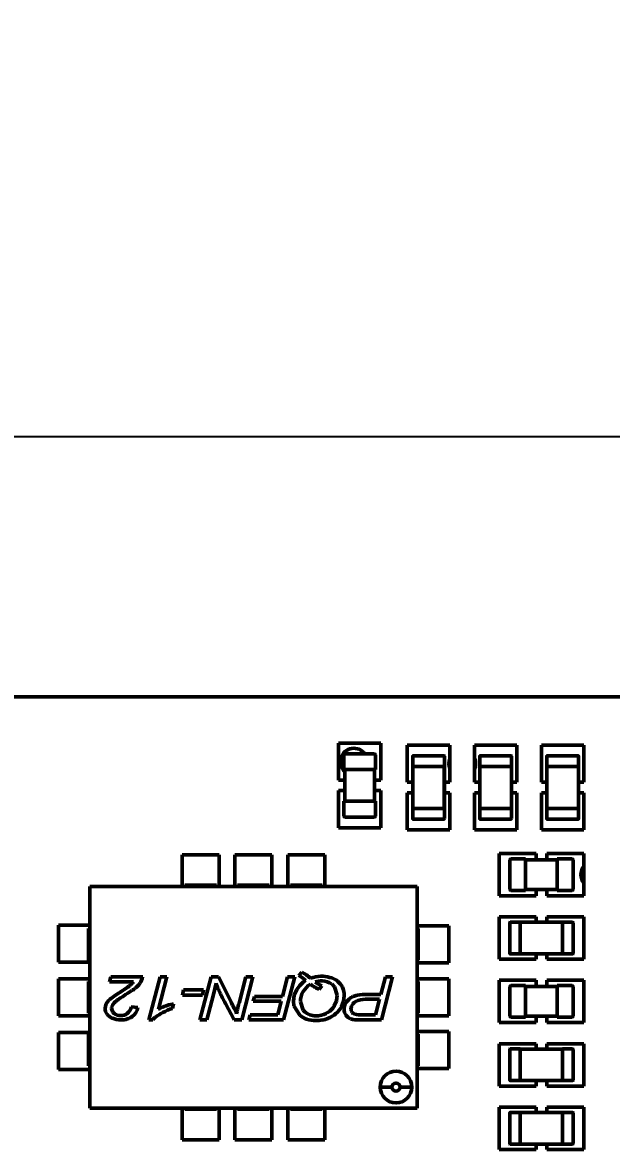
# Model space of a CAD drawing. Header units: millimetres. Extents: x 46 to 194, y 102 to 162.
# Drawn here: x 82.28 to 87.85, y 138.98 to 149.65 of the extents above; entities that cross this region are included whole.
import ezdxf

# ---------------------------------------------------------------- set-up
doc = ezdxf.new("R2010")
doc.units = ezdxf.units.MM
doc.header["$LTSCALE"] = 0.75
doc.layers.add('FD_Dimensions', color=7, linetype='Continuous', lineweight=25)
doc.layers.add('Visible', color=7, linetype='Continuous', lineweight=50)
doc.styles.get("Standard").update_dxf_attribs({"font": 'arial.ttf'})
doc.dimstyles.new('Dim-ISO-25', dxfattribs={"dimtxt": 2.5, "dimasz": 2.5, "dimexe": 1.5, "dimexo": 0, "dimgap": 1, "dimtad": 1, "dimzin": 4, "dimdsep": 46, "dimtxsty": 'Standard', "dimblk": 'OPEN90', "dimcen": 0, "dimazin": 1, "dimtp": 0.1, "dimtm": 0.1, "dimtfac": 0.72, "dimtmove": 0, "dimatfit": 3, "dimfxl": 1, "dimtzin": 4, "dimarcsym": 0})

# ---------------------------------------------------------------- blocks, each defined once
blk = doc.blocks.new('_Open90')
at = {"color": 0, "linetype": 'ByBlock', "lineweight": -2}
for p, q in [((-0.5, 0.5), (0, 0)), ((0, 0), (-1, 0)), ((0, 0), (-0.5, -0.5))]:
    blk.add_line(p, q, dxfattribs=at)
blk = doc.blocks.new('*D19')
at = {"layer": 'Defpoints', "color": 0, "transparency": 16777216}
for p in [(95.441055, 145.734504), (54.440882, 141.306712), (95.441055, 141.306711)]:
    blk.add_point(p, dxfattribs=at)
at = {"layer": 'FD_Dimensions', "color": 0, "lineweight": -2, "transparency": 16777216}
for p, q in [((54.440882, 141.306712), (54.440882, 147.234504)), ((95.441055, 141.306711), (95.441055, 147.234504)), ((56.940882, 145.734504), (92.941055, 145.734504))]:
    blk.add_line(p, q, dxfattribs=at)
at = {"layer": 'FD_Dimensions', "color": 0, "lineweight": -2, "transparency": 16777216, "xscale": 2.5, "yscale": 2.5, "zscale": 2.5, "rotation": 180}
blk.add_blockref('_Open90', (54.440882, 145.734504), dxfattribs=at)
at = {"layer": 'FD_Dimensions', "color": 0, "lineweight": -2, "transparency": 16777216, "xscale": 2.5, "yscale": 2.5, "zscale": 2.5}
blk.add_blockref('_Open90', (95.441055, 145.734504), dxfattribs=at)
at = {"layer": 'FD_Dimensions', "color": 0, "transparency": 16777216, "insert": (74.940968, 148.01177), "char_height": 2.5, "attachment_point": 5}
blk.add_mtext('41.00mm', dxfattribs=at)

msp = doc.modelspace()

# ---------------------------------------------------------------- linework, layer by layer
at = {"layer": 'Visible'}
for p, q in [((54.42, 143.269), (95.42, 143.269)), ((85.27, 142.831), (85.27, 142.479)), ((85.672, 142.831), (85.27, 142.831)), ((85.672, 142.479), (85.672, 142.831)), ((85.922, 142.812), (85.922, 142.46)), ((86.324, 142.812), (85.922, 142.812)), ((86.324, 142.46), (86.324, 142.812)), ((86.557, 142.812), (86.557, 142.46)), ((86.959, 142.812), (86.557, 142.812)), ((86.959, 142.46), (86.959, 142.812)), ((87.192, 142.812), (87.192, 142.46)), ((87.594, 142.812), (87.192, 142.812)), ((87.594, 142.46), (87.594, 142.812)), ((85.321, 142.58), (85.321, 142.72)), ((85.331, 142.73), (85.611, 142.73)), ((85.621, 142.72), (85.621, 142.58)), ((85.973, 142.611), (85.973, 142.706)), ((85.978, 142.711), (86.268, 142.711)), ((86.273, 142.706), (86.273, 142.611)), ((86.608, 142.611), (86.608, 142.706)), ((86.613, 142.711), (86.903, 142.711)), ((86.908, 142.706), (86.908, 142.611)), ((87.243, 142.611), (87.243, 142.706)), ((87.248, 142.711), (87.538, 142.711)), ((87.543, 142.706), (87.543, 142.611)), ((85.321, 142.58), (85.331, 142.58)), ((85.611, 142.58), (85.331, 142.58)), ((85.331, 142.58), (85.331, 142.28)), ((85.611, 142.58), (85.621, 142.58)), ((85.611, 142.58), (85.611, 142.28)), ((85.973, 142.611), (85.978, 142.611)), ((85.974, 142.611), (85.974, 142.211)), ((85.974, 142.211), (85.974, 142.611)), ((85.978, 142.611), (86.268, 142.611)), ((86.253, 142.611), (85.993, 142.611)), ((86.268, 142.611), (86.273, 142.611)), ((86.272, 142.611), (86.272, 142.211)), ((86.273, 142.211), (86.273, 142.611)), ((86.324, 142.627), (86.316, 142.627)), ((86.568, 142.627), (86.557, 142.627)), ((86.608, 142.611), (86.613, 142.611)), ((86.609, 142.611), (86.609, 142.211)), ((86.609, 142.211), (86.609, 142.611)), ((86.613, 142.611), (86.903, 142.611)), ((86.888, 142.611), (86.628, 142.611)), ((86.903, 142.611), (86.908, 142.611)), ((86.907, 142.611), (86.907, 142.211)), ((86.908, 142.211), (86.908, 142.611)), ((87.243, 142.611), (87.248, 142.611)), ((87.244, 142.611), (87.244, 142.211)), ((87.244, 142.211), (87.244, 142.611)), ((87.248, 142.611), (87.538, 142.611)), ((87.523, 142.611), (87.263, 142.611)), ((87.538, 142.611), (87.543, 142.611)), ((87.542, 142.611), (87.542, 142.211)), ((87.543, 142.211), (87.543, 142.611)), ((85.27, 142.479), (85.331, 142.479)), ((85.611, 142.479), (85.672, 142.479)), ((85.922, 142.46), (85.974, 142.46)), ((86.273, 142.46), (86.324, 142.46)), ((86.557, 142.46), (86.609, 142.46)), ((86.908, 142.46), (86.959, 142.46)), ((87.192, 142.46), (87.244, 142.46)), ((87.543, 142.46), (87.594, 142.46)), ((85.27, 142.381), (85.27, 142.029)), ((85.331, 142.381), (85.27, 142.381)), ((85.672, 142.381), (85.611, 142.381)), ((85.672, 142.029), (85.672, 142.381)), ((85.922, 142.362), (85.922, 142.01)), ((85.974, 142.362), (85.922, 142.362)), ((86.324, 142.362), (86.273, 142.362)), ((86.324, 142.01), (86.324, 142.362)), ((86.557, 142.362), (86.557, 142.01)), ((86.609, 142.362), (86.557, 142.362)), ((86.959, 142.362), (86.908, 142.362)), ((86.959, 142.01), (86.959, 142.362)), ((87.192, 142.362), (87.192, 142.01)), ((87.244, 142.362), (87.192, 142.362)), ((87.594, 142.362), (87.543, 142.362)), ((87.594, 142.01), (87.594, 142.362)), ((85.321, 142.28), (85.331, 142.28)), ((85.321, 142.28), (85.321, 142.14)), ((85.611, 142.28), (85.331, 142.28)), ((85.611, 142.28), (85.621, 142.28)), ((85.621, 142.14), (85.621, 142.28)), ((85.973, 142.116), (85.973, 142.211)), ((85.978, 142.211), (85.973, 142.211)), ((86.268, 142.211), (85.978, 142.211)), ((85.993, 142.211), (86.253, 142.211)), ((86.273, 142.211), (86.268, 142.211)), ((86.273, 142.211), (86.273, 142.116)), ((86.608, 142.116), (86.608, 142.211)), ((86.613, 142.211), (86.608, 142.211)), ((86.903, 142.211), (86.613, 142.211)), ((86.628, 142.211), (86.888, 142.211)), ((86.908, 142.211), (86.903, 142.211)), ((86.908, 142.211), (86.908, 142.116)), ((87.243, 142.116), (87.243, 142.211)), ((87.248, 142.211), (87.243, 142.211)), ((87.538, 142.211), (87.248, 142.211)), ((87.263, 142.211), (87.523, 142.211)), ((87.543, 142.211), (87.538, 142.211)), ((87.543, 142.211), (87.543, 142.116)), ((85.331, 142.13), (85.611, 142.13)), ((86.268, 142.111), (85.978, 142.111)), ((86.903, 142.111), (86.613, 142.111)), ((87.538, 142.111), (87.248, 142.111)), ((85.27, 142.029), (85.672, 142.029)), ((85.922, 142.01), (86.324, 142.01)), ((86.557, 142.01), (86.959, 142.01)), ((87.192, 142.01), (87.594, 142.01)), ((83.79, 141.775), (83.79, 141.475)), ((84.14, 141.775), (83.79, 141.775)), ((84.14, 141.475), (84.14, 141.775)), ((84.29, 141.775), (84.29, 141.475)), ((84.64, 141.775), (84.29, 141.775)), ((84.64, 141.475), (84.64, 141.775)), ((84.79, 141.775), (84.79, 141.475)), ((85.14, 141.775), (84.79, 141.775)), ((85.14, 141.475), (85.14, 141.775)), ((86.792, 141.787), (86.792, 141.385)), ((87.143, 141.787), (86.792, 141.787)), ((87.143, 141.726), (87.143, 141.787)), ((87.242, 141.787), (87.242, 141.726)), ((87.593, 141.787), (87.242, 141.787)), ((87.593, 141.385), (87.593, 141.787)), ((86.892, 141.726), (86.892, 141.446)), ((87.042, 141.736), (86.902, 141.736)), ((87.042, 141.736), (87.042, 141.726)), ((87.342, 141.726), (87.042, 141.726)), ((87.042, 141.446), (87.042, 141.726)), ((87.342, 141.736), (87.342, 141.726)), ((87.342, 141.736), (87.482, 141.736)), ((87.342, 141.446), (87.342, 141.726)), ((87.492, 141.726), (87.492, 141.446)), ((87.593, 141.57), (87.567, 141.57)), ((86.015, 141.475), (82.915, 141.475)), ((82.915, 141.475), (82.915, 139.375)), ((82.915, 139.375), (82.915, 141.475)), ((82.915, 141.475), (86.015, 141.475)), ((83.815, 141.475), (83.815, 141.485)), ((83.815, 141.485), (83.815, 141.475)), ((83.815, 141.485), (84.115, 141.485)), ((84.115, 141.475), (84.115, 141.485)), ((84.115, 141.485), (84.115, 141.475)), ((84.315, 141.475), (84.315, 141.485)), ((84.315, 141.485), (84.315, 141.475)), ((84.315, 141.485), (84.615, 141.485)), ((84.615, 141.475), (84.615, 141.485)), ((84.615, 141.485), (84.615, 141.475)), ((84.815, 141.475), (84.815, 141.485)), ((84.815, 141.485), (84.815, 141.475)), ((84.815, 141.485), (85.115, 141.485)), ((85.115, 141.475), (85.115, 141.485)), ((85.115, 141.485), (85.115, 141.475)), ((86.015, 139.375), (86.015, 141.475)), ((86.015, 141.475), (86.015, 139.375)), ((86.792, 141.385), (87.143, 141.385)), ((86.902, 141.436), (87.042, 141.436)), ((87.342, 141.446), (87.042, 141.446)), ((87.042, 141.446), (87.042, 141.436)), ((87.143, 141.385), (87.143, 141.446)), ((87.242, 141.446), (87.242, 141.385)), ((87.242, 141.385), (87.593, 141.385)), ((87.342, 141.446), (87.342, 141.436)), ((87.482, 141.436), (87.342, 141.436)), ((86.792, 141.187), (86.792, 140.785)), ((87.143, 141.187), (86.792, 141.187)), ((86.897, 141.136), (86.992, 141.136)), ((86.992, 141.131), (86.992, 141.136)), ((87.392, 141.135), (86.992, 141.135)), ((86.992, 141.135), (87.392, 141.135)), ((87.143, 141.135), (87.143, 141.187)), ((87.242, 141.187), (87.242, 141.135)), ((87.593, 141.187), (87.242, 141.187)), ((87.392, 141.136), (87.487, 141.136)), ((87.392, 141.136), (87.392, 141.131)), ((87.593, 140.785), (87.593, 141.187)), ((82.619, 141.108), (82.619, 140.758)), ((82.915, 141.108), (82.619, 141.108)), ((82.905, 141.075), (82.905, 140.775)), ((82.915, 141.075), (82.905, 141.075)), ((82.905, 141.075), (82.915, 141.075)), ((82.905, 140.775), (82.905, 141.075)), ((86.315, 141.1), (86.015, 141.1)), ((86.015, 141.075), (86.025, 141.075)), ((86.025, 141.075), (86.015, 141.075)), ((86.025, 141.075), (86.025, 140.775)), ((86.315, 140.75), (86.315, 141.1)), ((86.892, 140.841), (86.892, 141.131)), ((86.992, 140.841), (86.992, 141.131)), ((86.992, 141.116), (86.992, 140.856)), ((87.392, 141.131), (87.392, 140.841)), ((87.392, 140.856), (87.392, 141.116)), ((87.492, 141.131), (87.492, 140.841)), ((86.992, 140.836), (86.897, 140.836)), ((86.992, 140.836), (86.992, 140.841)), ((87.392, 140.837), (86.992, 140.837)), ((86.992, 140.836), (87.392, 140.836)), ((87.143, 140.785), (87.143, 140.836)), ((87.242, 140.836), (87.242, 140.785)), ((87.392, 140.841), (87.392, 140.836)), ((87.487, 140.836), (87.392, 140.836)), ((82.619, 140.758), (82.915, 140.758)), ((82.915, 140.775), (82.905, 140.775)), ((82.905, 140.775), (82.915, 140.775)), ((86.015, 140.775), (86.025, 140.775)), ((86.025, 140.775), (86.015, 140.775)), ((86.015, 140.75), (86.315, 140.75)), ((86.792, 140.785), (87.143, 140.785)), ((87.242, 140.785), (87.593, 140.785)), ((83.104, 140.571), (83.116, 140.618)), ((83.116, 140.618), (83.104, 140.571)), ((83.116, 140.618), (83.417, 140.618)), ((83.417, 140.618), (83.116, 140.618)), ((83.476, 140.211), (83.582, 140.618)), ((83.582, 140.618), (83.476, 140.211)), ((83.645, 140.618), (83.565, 140.312)), ((83.565, 140.312), (83.645, 140.618)), ((83.582, 140.618), (83.645, 140.618)), ((83.645, 140.618), (83.582, 140.618)), ((83.958, 140.211), (84.064, 140.618)), ((84.064, 140.618), (83.958, 140.211)), ((84.064, 140.618), (84.134, 140.618)), ((84.134, 140.618), (84.064, 140.618)), ((84.134, 140.618), (84.253, 140.383)), ((84.253, 140.383), (84.134, 140.618)), ((84.329, 140.37), (84.392, 140.618)), ((84.392, 140.618), (84.329, 140.37)), ((84.459, 140.618), (84.354, 140.211)), ((84.354, 140.211), (84.459, 140.618)), ((84.392, 140.618), (84.459, 140.618)), ((84.459, 140.618), (84.392, 140.618)), ((84.741, 140.434), (84.789, 140.618)), ((84.789, 140.618), (84.741, 140.434)), ((84.856, 140.618), (84.751, 140.211)), ((84.751, 140.211), (84.856, 140.618)), ((84.789, 140.618), (84.856, 140.618)), ((84.856, 140.618), (84.789, 140.618)), ((84.894, 140.631), (84.923, 140.662)), ((84.923, 140.662), (84.894, 140.631)), ((85.672, 140.453), (85.715, 140.618)), ((85.715, 140.618), (85.672, 140.453)), ((85.782, 140.618), (85.677, 140.211)), ((85.677, 140.211), (85.782, 140.618)), ((85.715, 140.618), (85.782, 140.618)), ((85.782, 140.618), (85.715, 140.618)), ((82.619, 140.6), (82.619, 140.25)), ((82.915, 140.6), (82.619, 140.6)), ((82.905, 140.575), (82.905, 140.275)), ((82.915, 140.575), (82.905, 140.575)), ((82.905, 140.575), (82.915, 140.575)), ((82.905, 140.275), (82.905, 140.575)), ((83.33, 140.571), (83.104, 140.571)), ((83.104, 140.571), (83.33, 140.571)), ((83.227, 140.488), (83.239, 140.496)), ((83.239, 140.496), (83.227, 140.488)), ((83.239, 140.496), (83.26, 140.51)), ((83.26, 140.51), (83.239, 140.496)), ((83.26, 140.51), (83.275, 140.521)), ((83.275, 140.521), (83.26, 140.51)), ((83.275, 140.521), (83.287, 140.529)), ((83.287, 140.529), (83.275, 140.521)), ((83.287, 140.529), (83.294, 140.534)), ((83.294, 140.534), (83.287, 140.529)), ((83.294, 140.534), (83.296, 140.536)), ((83.296, 140.536), (83.294, 140.534)), ((83.296, 140.536), (83.303, 140.542)), ((83.303, 140.542), (83.296, 140.536)), ((83.303, 140.542), (83.315, 140.554)), ((83.315, 140.554), (83.303, 140.542)), ((83.315, 140.554), (83.324, 140.563)), ((83.324, 140.563), (83.315, 140.554)), ((83.324, 140.563), (83.329, 140.57)), ((83.329, 140.57), (83.324, 140.563)), ((83.329, 140.57), (83.33, 140.571)), ((83.33, 140.571), (83.329, 140.57)), ((83.793, 140.444), (83.804, 140.495)), ((83.804, 140.495), (83.793, 140.444)), ((83.804, 140.495), (83.994, 140.495)), ((83.994, 140.495), (83.804, 140.495)), ((83.994, 140.495), (83.982, 140.444)), ((83.982, 140.444), (83.994, 140.495)), ((84.1, 140.504), (84.087, 140.45)), ((84.087, 140.45), (84.1, 140.504)), ((84.112, 140.559), (84.1, 140.504)), ((84.1, 140.504), (84.112, 140.559)), ((84.117, 140.543), (84.112, 140.559)), ((84.112, 140.559), (84.112, 140.558)), ((84.112, 140.558), (84.117, 140.543)), ((84.126, 140.521), (84.117, 140.543)), ((84.117, 140.543), (84.126, 140.521)), ((84.133, 140.503), (84.126, 140.521)), ((84.126, 140.521), (84.133, 140.503)), ((84.138, 140.489), (84.133, 140.503)), ((84.133, 140.503), (84.138, 140.489)), ((84.852, 140.446), (84.876, 140.5)), ((84.876, 140.5), (84.852, 140.446)), ((85.004, 140.55), (85.012, 140.544)), ((85.012, 140.544), (85.004, 140.55)), ((85.012, 140.544), (85.025, 140.534)), ((85.025, 140.534), (85.012, 140.544)), ((85.025, 140.534), (85.036, 140.526)), ((85.036, 140.526), (85.025, 140.534)), ((85.036, 140.526), (85.045, 140.52)), ((85.045, 140.52), (85.036, 140.526)), ((85.045, 140.52), (85.049, 140.518)), ((85.049, 140.518), (85.045, 140.52)), ((85.049, 140.518), (85.056, 140.514)), ((85.056, 140.514), (85.049, 140.518)), ((85.056, 140.514), (85.077, 140.504)), ((85.077, 140.504), (85.056, 140.514)), ((85.077, 140.504), (85.089, 140.499)), ((85.089, 140.499), (85.077, 140.504)), ((85.089, 140.499), (85.114, 140.533)), ((85.114, 140.533), (85.089, 140.499)), ((85.206, 140.551), (85.234, 140.524)), ((85.234, 140.524), (85.206, 140.551)), ((85.234, 140.524), (85.259, 140.445)), ((85.259, 140.445), (85.234, 140.524)), ((86.315, 140.6), (86.015, 140.6)), ((86.015, 140.575), (86.025, 140.575)), ((86.025, 140.575), (86.015, 140.575)), ((86.025, 140.575), (86.025, 140.275)), ((86.315, 140.25), (86.315, 140.6)), ((86.792, 140.586), (86.792, 140.185)), ((87.143, 140.586), (86.792, 140.586)), ((86.892, 140.246), (86.892, 140.526)), ((86.902, 140.536), (87.042, 140.536)), ((87.042, 140.526), (87.042, 140.536)), ((87.042, 140.526), (87.042, 140.246)), ((87.042, 140.526), (87.342, 140.526)), ((87.143, 140.526), (87.143, 140.586)), ((87.242, 140.586), (87.242, 140.526)), ((87.593, 140.586), (87.242, 140.586)), ((87.342, 140.526), (87.342, 140.536)), ((87.482, 140.536), (87.342, 140.536)), ((87.342, 140.526), (87.342, 140.246)), ((87.492, 140.246), (87.492, 140.526)), ((87.593, 140.185), (87.593, 140.586)), ((83.172, 140.394), (83.168, 140.391)), ((83.168, 140.391), (83.169, 140.392)), ((83.169, 140.392), (83.172, 140.394)), ((83.178, 140.398), (83.172, 140.394)), ((83.172, 140.394), (83.178, 140.398)), ((83.185, 140.403), (83.178, 140.398)), ((83.178, 140.398), (83.185, 140.403)), ((83.195, 140.41), (83.185, 140.403)), ((83.185, 140.403), (83.195, 140.41)), ((83.208, 140.419), (83.195, 140.41)), ((83.195, 140.41), (83.208, 140.419)), ((83.225, 140.43), (83.208, 140.419)), ((83.208, 140.419), (83.225, 140.43)), ((83.235, 140.437), (83.225, 140.43)), ((83.225, 140.43), (83.235, 140.437)), ((83.982, 140.444), (83.793, 140.444)), ((83.793, 140.444), (83.982, 140.444)), ((84.087, 140.45), (84.025, 140.211)), ((84.025, 140.211), (84.087, 140.45)), ((84.141, 140.483), (84.138, 140.489)), ((84.138, 140.489), (84.141, 140.483)), ((84.462, 140.387), (84.475, 140.434)), ((84.475, 140.434), (84.462, 140.387)), ((84.475, 140.434), (84.741, 140.434)), ((84.741, 140.434), (84.475, 140.434)), ((84.845, 140.387), (84.852, 140.446)), ((84.852, 140.446), (84.845, 140.387)), ((85.252, 140.392), (85.231, 140.344)), ((85.231, 140.344), (85.252, 140.392)), ((85.259, 140.445), (85.252, 140.392)), ((85.252, 140.392), (85.259, 140.445)), ((85.319, 140.388), (85.3, 140.339)), ((85.3, 140.339), (85.319, 140.388)), ((85.325, 140.44), (85.319, 140.388)), ((85.319, 140.388), (85.325, 140.44)), ((85.368, 140.405), (85.375, 140.412)), ((85.375, 140.412), (85.368, 140.405)), ((85.375, 140.412), (85.39, 140.422)), ((85.39, 140.422), (85.375, 140.412)), ((85.39, 140.422), (85.402, 140.429)), ((85.402, 140.429), (85.39, 140.422)), ((85.402, 140.429), (85.407, 140.431)), ((85.407, 140.431), (85.402, 140.429)), ((85.407, 140.431), (85.418, 140.435)), ((85.418, 140.435), (85.407, 140.431)), ((85.418, 140.435), (85.439, 140.441)), ((85.439, 140.441), (85.418, 140.435)), ((85.439, 140.441), (85.449, 140.444)), ((85.449, 140.444), (85.439, 140.441)), ((85.547, 140.453), (85.672, 140.453)), ((85.672, 140.453), (85.547, 140.453)), ((85.55, 140.406), (85.66, 140.406)), ((85.66, 140.406), (85.55, 140.406)), ((85.66, 140.406), (85.622, 140.258)), ((85.622, 140.258), (85.66, 140.406)), ((83.124, 140.33), (83.123, 140.322)), ((83.123, 140.322), (83.124, 140.33)), ((83.123, 140.322), (83.123, 140.318)), ((83.123, 140.318), (83.123, 140.322)), ((83.123, 140.318), (83.135, 140.284)), ((83.135, 140.284), (83.123, 140.318)), ((83.126, 140.338), (83.124, 140.33)), ((83.124, 140.33), (83.126, 140.338)), ((83.129, 140.345), (83.126, 140.338)), ((83.126, 140.338), (83.129, 140.345)), ((83.131, 140.349), (83.129, 140.345)), ((83.129, 140.345), (83.131, 140.349)), ((83.135, 140.284), (83.148, 140.271)), ((83.148, 140.271), (83.135, 140.284)), ((83.309, 140.335), (83.37, 140.327)), ((83.37, 140.327), (83.309, 140.335)), ((83.709, 140.364), (83.698, 140.319)), ((83.698, 140.319), (83.709, 140.364)), ((84.283, 140.211), (84.201, 140.365)), ((84.201, 140.365), (84.283, 140.211)), ((84.729, 140.387), (84.462, 140.387)), ((84.462, 140.387), (84.729, 140.387)), ((84.696, 140.258), (84.729, 140.387)), ((84.729, 140.387), (84.696, 140.258)), ((84.849, 140.345), (84.845, 140.387)), ((84.845, 140.387), (84.849, 140.345)), ((84.904, 140.255), (84.849, 140.345)), ((84.849, 140.345), (84.904, 140.255)), ((84.935, 140.304), (84.91, 140.383)), ((84.91, 140.383), (84.935, 140.304)), ((84.953, 140.286), (84.935, 140.304)), ((84.935, 140.304), (84.953, 140.286)), ((85.389, 140.31), (85.389, 140.314)), ((85.389, 140.314), (85.389, 140.31)), ((85.39, 140.302), (85.389, 140.31)), ((85.389, 140.31), (85.39, 140.302)), ((85.391, 140.296), (85.39, 140.302)), ((85.39, 140.302), (85.391, 140.296)), ((85.393, 140.29), (85.391, 140.296)), ((85.391, 140.296), (85.393, 140.29)), ((85.396, 140.285), (85.393, 140.29)), ((85.393, 140.29), (85.396, 140.285)), ((85.398, 140.282), (85.396, 140.285)), ((85.396, 140.285), (85.398, 140.282)), ((85.4, 140.28), (85.398, 140.282)), ((85.398, 140.282), (85.4, 140.28)), ((82.619, 140.25), (82.915, 140.25)), ((82.915, 140.275), (82.905, 140.275)), ((82.905, 140.275), (82.915, 140.275)), ((83.512, 140.211), (83.476, 140.211)), ((83.476, 140.211), (83.512, 140.211)), ((83.513, 140.212), (83.512, 140.211)), ((83.512, 140.211), (83.513, 140.212)), ((83.519, 140.22), (83.513, 140.212)), ((83.513, 140.212), (83.519, 140.22)), ((83.532, 140.233), (83.519, 140.22)), ((83.519, 140.22), (83.532, 140.233)), ((83.538, 140.238), (83.532, 140.233)), ((83.532, 140.233), (83.538, 140.238)), ((84.025, 140.211), (83.958, 140.211)), ((83.958, 140.211), (84.025, 140.211)), ((84.354, 140.211), (84.283, 140.211)), ((84.283, 140.211), (84.354, 140.211)), ((84.422, 140.211), (84.434, 140.258)), ((84.434, 140.258), (84.422, 140.211)), ((84.751, 140.211), (84.422, 140.211)), ((84.422, 140.211), (84.751, 140.211)), ((84.434, 140.258), (84.696, 140.258)), ((84.696, 140.258), (84.434, 140.258)), ((85.405, 140.275), (85.4, 140.28)), ((85.4, 140.28), (85.405, 140.275)), ((85.41, 140.271), (85.405, 140.275)), ((85.405, 140.275), (85.41, 140.271)), ((85.416, 140.268), (85.41, 140.271)), ((85.41, 140.271), (85.416, 140.268)), ((85.422, 140.265), (85.416, 140.268)), ((85.416, 140.268), (85.422, 140.265)), ((85.425, 140.264), (85.422, 140.265)), ((85.422, 140.265), (85.425, 140.264)), ((85.677, 140.211), (85.467, 140.211)), ((85.467, 140.211), (85.677, 140.211)), ((85.622, 140.258), (85.493, 140.258)), ((85.493, 140.258), (85.622, 140.258)), ((86.015, 140.275), (86.025, 140.275)), ((86.025, 140.275), (86.015, 140.275)), ((86.015, 140.25), (86.315, 140.25)), ((86.792, 140.185), (87.143, 140.185)), ((87.042, 140.236), (86.902, 140.236)), ((87.042, 140.236), (87.042, 140.246)), ((87.042, 140.246), (87.342, 140.246)), ((87.143, 140.185), (87.143, 140.246)), ((87.242, 140.246), (87.242, 140.185)), ((87.242, 140.185), (87.593, 140.185)), ((87.342, 140.236), (87.342, 140.246)), ((87.342, 140.236), (87.482, 140.236)), ((82.619, 140.092), (82.619, 139.742)), ((82.915, 140.092), (82.619, 140.092)), ((82.905, 140.075), (82.905, 139.775)), ((82.915, 140.075), (82.905, 140.075)), ((82.905, 140.075), (82.915, 140.075)), ((82.905, 139.775), (82.905, 140.075)), ((86.315, 140.1), (86.015, 140.1)), ((86.015, 140.075), (86.025, 140.075)), ((86.025, 140.075), (86.015, 140.075)), ((86.025, 140.075), (86.025, 139.775)), ((86.315, 139.75), (86.315, 140.1)), ((86.792, 139.986), (86.792, 139.585)), ((87.143, 139.986), (86.792, 139.986)), ((87.143, 139.935), (87.143, 139.986)), ((87.242, 139.986), (87.242, 139.935)), ((87.593, 139.986), (87.242, 139.986)), ((87.593, 139.585), (87.593, 139.986)), ((86.892, 139.641), (86.892, 139.931)), ((86.897, 139.936), (86.992, 139.936)), ((86.992, 139.931), (86.992, 139.936)), ((87.392, 139.935), (86.992, 139.935)), ((86.992, 139.935), (87.392, 139.935)), ((86.992, 139.641), (86.992, 139.931)), ((86.992, 139.916), (86.992, 139.656)), ((87.392, 139.936), (87.487, 139.936)), ((87.392, 139.936), (87.392, 139.931)), ((87.392, 139.931), (87.392, 139.641)), ((87.392, 139.656), (87.392, 139.916)), ((87.492, 139.931), (87.492, 139.641)), ((82.915, 139.775), (82.905, 139.775)), ((82.905, 139.775), (82.915, 139.775)), ((86.015, 139.775), (86.025, 139.775)), ((86.025, 139.775), (86.015, 139.775)), ((86.015, 139.75), (86.315, 139.75)), ((82.619, 139.742), (82.915, 139.742)), ((85.665, 139.575), (85.777, 139.575)), ((85.777, 139.575), (85.665, 139.575)), ((85.853, 139.575), (85.965, 139.575)), ((85.965, 139.575), (85.853, 139.575)), ((86.792, 139.585), (87.143, 139.585)), ((86.992, 139.636), (86.897, 139.636)), ((86.992, 139.636), (86.992, 139.641)), ((87.392, 139.637), (86.992, 139.637)), ((86.992, 139.636), (87.392, 139.636)), ((87.143, 139.585), (87.143, 139.636)), ((87.242, 139.636), (87.242, 139.585)), ((87.242, 139.585), (87.593, 139.585)), ((87.392, 139.641), (87.392, 139.636)), ((87.487, 139.636), (87.392, 139.636)), ((82.915, 139.375), (86.015, 139.375)), ((86.015, 139.375), (82.915, 139.375)), ((83.79, 139.375), (83.79, 139.075)), ((83.815, 139.375), (83.815, 139.365)), ((83.815, 139.365), (83.815, 139.375)), ((83.815, 139.365), (84.115, 139.365)), ((84.115, 139.365), (83.815, 139.365)), ((84.115, 139.375), (84.115, 139.365)), ((84.115, 139.365), (84.115, 139.375)), ((84.14, 139.075), (84.14, 139.375)), ((84.29, 139.375), (84.29, 139.075)), ((84.315, 139.375), (84.315, 139.365)), ((84.315, 139.365), (84.315, 139.375)), ((84.315, 139.365), (84.615, 139.365)), ((84.615, 139.365), (84.315, 139.365)), ((84.615, 139.375), (84.615, 139.365)), ((84.615, 139.365), (84.615, 139.375)), ((84.64, 139.075), (84.64, 139.375)), ((84.79, 139.375), (84.79, 139.075)), ((84.815, 139.375), (84.815, 139.365)), ((84.815, 139.365), (84.815, 139.375)), ((84.815, 139.365), (85.115, 139.365)), ((85.115, 139.365), (84.815, 139.365)), ((85.115, 139.375), (85.115, 139.365)), ((85.115, 139.365), (85.115, 139.375)), ((85.14, 139.075), (85.14, 139.375)), ((86.792, 139.386), (86.792, 138.985)), ((87.143, 139.386), (86.792, 139.386)), ((86.892, 139.04), (86.892, 139.33)), ((86.897, 139.335), (86.992, 139.335)), ((86.992, 139.33), (86.992, 139.335)), ((87.392, 139.335), (86.992, 139.335)), ((86.992, 139.334), (87.392, 139.334)), ((86.992, 139.04), (86.992, 139.33)), ((87.143, 139.335), (87.143, 139.386)), ((87.242, 139.386), (87.242, 139.335)), ((87.593, 139.386), (87.242, 139.386)), ((87.392, 139.335), (87.487, 139.335)), ((87.392, 139.335), (87.392, 139.33)), ((87.392, 139.33), (87.392, 139.04)), ((87.492, 139.33), (87.492, 139.04)), ((87.593, 138.985), (87.593, 139.386)), ((86.992, 139.315), (86.992, 139.055)), ((87.392, 139.055), (87.392, 139.315)), ((83.79, 139.075), (84.14, 139.075)), ((84.29, 139.075), (84.64, 139.075)), ((84.79, 139.075), (85.14, 139.075)), ((86.992, 139.035), (86.897, 139.035)), ((86.992, 139.035), (86.992, 139.04)), ((86.992, 139.036), (87.392, 139.036)), ((87.392, 139.036), (86.992, 139.036)), ((87.143, 138.985), (87.143, 139.036)), ((87.242, 139.036), (87.242, 138.985)), ((87.392, 139.04), (87.392, 139.035)), ((87.487, 139.035), (87.392, 139.035)), ((86.792, 138.985), (87.143, 138.985)), ((87.242, 138.985), (87.593, 138.985))]:
    msp.add_line(p, q, dxfattribs=at)
at = {"layer": 'Visible', "extrusion": (0, 0, -1)}
msp.add_circle((-85.815, 139.575), 0.15, dxfattribs=at)
at = {"layer": 'Visible'}
for centre, radius, start, end in [((85.418, 142.655), 0.127, 36.2556, 226.5485), ((85.611, 142.72), 0.01, 0, 90), ((86.268, 142.706), 0.005, 0, 90), ((86.442, 142.636), 0.127, 158.886, 201.114), ((86.442, 142.636), 0.127, 335.3428, 24.6572), ((86.903, 142.706), 0.005, 0, 90), ((87.538, 142.706), 0.005, 0, 90), ((85.331, 142.14), 0.01, 180, 270), ((85.978, 142.116), 0.005, 180, 270), ((86.613, 142.116), 0.005, 180, 270), ((87.248, 142.116), 0.005, 180, 270), ((86.902, 141.726), 0.01, 90, 180), ((87.693, 141.586), 0.127, 141.5886, 218.4114), ((87.482, 141.446), 0.01, 270, 0), ((86.897, 141.131), 0.005, 90, 180), ((87.487, 140.841), 0.005, 270, 0), ((83.228, 140.665), 0.194, 326.3667, 346.0759), ((84.76, 140.355), 0.306, 48.722, 64.1787), ((84.755, 140.333), 0.37, 47.3614, 63.0245), ((85.109, 140.342), 0.282, 90.924, 111.3843), ((85.099, 140.287), 0.338, 75.0923, 89.1784), ((85.139, 140.411), 0.208, 53.9865, 76.7917), ((83.022, 140.925), 0.526, 303.9415, 307.8518), ((83.213, 140.685), 0.219, 307.1333, 324.2259), ((85.093, 140.366), 0.255, 120.753, 148.3879), ((85.112, 140.38), 0.201, 122.2222, 150.6647), ((85.114, 140.356), 0.224, 89.2861, 106.7217), ((85.238, 140.821), 0.314, 233.1709, 246.7432), ((85.115, 140.424), 0.156, 54.4204, 89.375), ((85.163, 140.452), 0.16, 25.0665, 52.3472), ((85.14, 140.442), 0.185, 359.4492, 24.8264), ((86.902, 140.526), 0.01, 90, 180), ((83.177, 140.313), 0.116, 133.5425, 176.7616), ((83.215, 140.285), 0.162, 125.086, 136.2991), ((84.615, 138.292), 2.598, 122.2862, 125.086), ((83.268, 140.264), 0.162, 128.1284, 148.226), ((81.219, 143.604), 3.754, 302.4788, 303.9415), ((85.416, 141.066), 1.402, 204.5569, 206.7122), ((87.025, 141.876), 3.203, 206.7122, 208.1382), ((85.102, 140.382), 0.192, 149.7826, 179.5063), ((85.458, 140.305), 0.135, 131.928, 154.7216), ((85.492, 140.29), 0.112, 109.5475, 140.1544), ((85.547, 139.928), 0.525, 89.9926, 100.7047), ((85.537, 140.103), 0.303, 87.7179, 105.7739), ((83.157, 140.322), 0.0961, 181.1965, 215.2797), ((83.198, 140.358), 0.113, 309.8948, 347.8473), ((83.241, 140.348), 0.131, 305.8702, 350.7717), ((83.712, 140.079), 0.275, 109.879, 122.414), ((83.871, 139.787), 0.56, 108.011, 118.1961), ((83.849, 139.699), 0.679, 101.9061, 109.879), ((82.939, 139.685), 1.487, 25.2519, 27.9617), ((83.464, 139.933), 0.907, 21.7822, 25.2519), ((84.875, 140.186), 0.575, 167.2364, 171.6141), ((85.341, 140.08), 1.053, 164.0021, 167.2364), ((85.046, 140.395), 0.143, 229.4818, 250.7739), ((85.069, 140.443), 0.19, 296.9515, 328.606), ((85.091, 140.449), 0.236, 310.7693, 332.2013), ((85.441, 140.309), 0.118, 153.2117, 179.0205), ((85.417, 140.311), 0.0937, 180, 215.875), ((85.417, 140.311), 0.0937, 179.9377, 180), ((85.465, 140.312), 0.0768, 139.7477, 178.5137), ((83.173, 140.334), 0.116, 216.0192, 249.2582), ((83.207, 140.419), 0.207, 248.5576, 270.6857), ((83.206, 140.35), 0.0985, 233.3816, 271.2489), ((83.21, 140.357), 0.105, 269.33, 305.6629), ((83.21, 140.435), 0.224, 270, 286.038), ((83.23, 140.365), 0.151, 286.038, 305.6017), ((83.828, 139.846), 0.487, 117.0541, 126.4591), ((85.028, 140.403), 0.193, 230.262, 252.1921), ((85.058, 140.497), 0.292, 252.1921, 270), ((85.056, 140.425), 0.175, 250.7739, 270), ((85.055, 140.469), 0.22, 270.2508, 297.0219), ((85.058, 140.543), 0.338, 270, 280.2902), ((85.067, 140.493), 0.288, 280.2902, 291.4411), ((85.077, 140.466), 0.258, 291.6557, 310.8274), ((85.42, 140.313), 0.098, 215.5698, 249.2279), ((85.458, 140.467), 0.256, 253.6978, 272.178), ((85.482, 140.526), 0.268, 257.816, 272.2956), ((87.482, 140.246), 0.01, 270, 0), ((86.897, 139.931), 0.005, 90, 180), ((85.815, 139.575), 0.15, 0, 180), ((85.815, 139.575), 0.15, 180, 0), ((87.487, 139.641), 0.005, 270, 0), ((86.897, 139.33), 0.005, 90, 180), ((87.487, 139.04), 0.005, 270, 0)]:
    msp.add_arc(centre, radius, start, end, dxfattribs=at)
at = {"layer": 'Visible', "extrusion": (0, 0, -1)}
for centre, radius, start, end in [((-85.331, 142.72), 0.01, 0, 90), ((-85.978, 142.706), 0.005, 0, 90), ((-86.613, 142.706), 0.005, 0, 90), ((-87.248, 142.706), 0.005, 0, 90), ((-85.611, 142.14), 0.01, 180, 270), ((-86.268, 142.116), 0.005, 180, 270), ((-86.903, 142.116), 0.005, 180, 270), ((-87.538, 142.116), 0.005, 180, 270), ((-87.482, 141.726), 0.01, 90, 180), ((-86.902, 141.446), 0.01, 270, 0), ((-87.487, 141.131), 0.005, 90, 180), ((-86.897, 140.841), 0.005, 270, 0), ((-83.228, 140.665), 0.194, 193.9241, 213.6333), ((-84.76, 140.355), 0.306, 115.8213, 131.278), ((-84.755, 140.333), 0.37, 116.9755, 132.6386), ((-85.109, 140.342), 0.282, 68.6157, 89.076), ((-85.099, 140.287), 0.338, 90.8216, 104.9077), ((-85.139, 140.411), 0.208, 103.2083, 126.0135), ((-83.022, 140.925), 0.526, 232.1482, 236.0585), ((-83.213, 140.685), 0.219, 215.7741, 232.8667), ((-85.093, 140.366), 0.255, 31.6121, 59.247), ((-85.112, 140.38), 0.201, 29.3353, 57.7778), ((-85.114, 140.356), 0.224, 73.2783, 90.7139), ((-85.238, 140.821), 0.314, 293.2568, 306.8291), ((-85.115, 140.424), 0.156, 90.625, 125.5796), ((-85.163, 140.452), 0.16, 127.6528, 154.9335), ((-85.14, 140.442), 0.185, 155.1736, 180.5508), ((-87.482, 140.526), 0.01, 90, 180), ((-83.177, 140.313), 0.116, 3.2384, 46.4575), ((-83.215, 140.285), 0.162, 43.7009, 54.914), ((-84.615, 138.292), 2.598, 54.914, 57.7138), ((-83.268, 140.264), 0.162, 31.774, 51.8716), ((-81.219, 143.604), 3.754, 236.0585, 237.5212), ((-85.416, 141.066), 1.402, 333.2878, 335.4431), ((-87.025, 141.876), 3.203, 331.8618, 333.2878), ((-85.102, 140.382), 0.192, 0.4937, 30.2174), ((-85.458, 140.305), 0.135, 25.2784, 48.072), ((-85.492, 140.29), 0.112, 39.8456, 70.4525), ((-85.547, 139.928), 0.525, 79.2953, 90.0074), ((-85.537, 140.103), 0.303, 74.2261, 92.2821), ((-83.157, 140.322), 0.0961, 324.7203, 358.8035), ((-83.198, 140.358), 0.113, 192.1527, 230.1052), ((-83.241, 140.348), 0.131, 189.2283, 234.1298), ((-83.712, 140.079), 0.275, 57.586, 70.121), ((-83.871, 139.787), 0.56, 61.8039, 71.989), ((-83.849, 139.699), 0.679, 70.121, 78.0939), ((-82.939, 139.685), 1.487, 152.0383, 154.7481), ((-83.464, 139.933), 0.907, 154.7481, 158.2178), ((-84.875, 140.186), 0.575, 8.3859, 12.7636), ((-85.341, 140.08), 1.053, 12.7636, 15.9979), ((-85.046, 140.395), 0.143, 289.2261, 310.5182), ((-85.069, 140.443), 0.19, 211.394, 243.0485), ((-85.091, 140.449), 0.236, 207.7987, 229.2307), ((-85.441, 140.309), 0.118, 0.9795, 26.7883), ((-85.417, 140.311), 0.0937, 324.125, 0.0623), ((-85.465, 140.312), 0.0768, 1.4863, 40.2523), ((-83.173, 140.334), 0.116, 290.7418, 323.9808), ((-83.207, 140.419), 0.207, 269.3143, 291.4424), ((-83.206, 140.35), 0.0985, 268.7511, 306.6184), ((-83.21, 140.357), 0.105, 234.3371, 270.67), ((-83.21, 140.435), 0.224, 253.962, 270), ((-83.23, 140.365), 0.151, 234.3983, 253.962), ((-83.828, 139.846), 0.487, 53.5409, 62.9459), ((-85.028, 140.403), 0.193, 287.8079, 309.738), ((-85.058, 140.497), 0.292, 270, 287.8079), ((-85.056, 140.425), 0.175, 270, 289.2261), ((-85.055, 140.469), 0.22, 242.9781, 269.7492), ((-85.058, 140.543), 0.338, 259.7098, 270), ((-85.067, 140.493), 0.288, 248.5589, 259.7098), ((-85.077, 140.466), 0.258, 229.1726, 248.3443), ((-85.42, 140.313), 0.098, 290.7721, 324.4302), ((-85.458, 140.467), 0.256, 267.822, 286.3022), ((-85.482, 140.526), 0.268, 267.7044, 282.184), ((-86.902, 140.246), 0.01, 270, 0), ((-87.487, 139.931), 0.005, 90, 180), ((-85.815, 139.575), 0.0382, 0, 180), ((-85.815, 139.575), 0.0382, 180, 0), ((-86.897, 139.641), 0.005, 270, 0), ((-87.487, 139.33), 0.005, 90, 180), ((-86.897, 139.04), 0.005, 270, 0)]:
    msp.add_arc(centre, radius, start, end, dxfattribs=at)

# ---------------------------------------------------------------- dimensions: what is measured, and where the dimension line sits
at = {"layer": 'FD_Dimensions'}
dim = msp.add_aligned_dim(p1=(54.441, 141.307), p2=(95.441, 141.307), distance=4.428, dimstyle='Dim-ISO-25', override={"dimlfac": 1, "dimpost": 'mm', "dimclrd": 0, "dimclre": 0}, dxfattribs=at)
dim.commit()
dim.dimension.update_dxf_attribs({"geometry": '*D19', "text_midpoint": (74.941, 148.012)})

doc.saveas('drawing.dxf')
